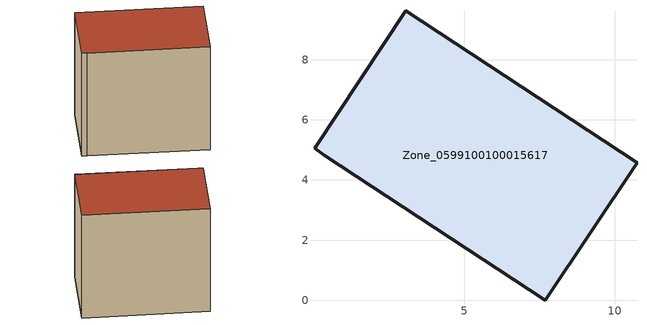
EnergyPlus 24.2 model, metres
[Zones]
Zone_0599100100015617
 floor ground (C_G): 0.01,5.06 3.04,9.63 10.73,4.58 7.69,0 0.33,4.82 z1.69
 wall outside (C_F): 7.69,0 10.73,4.58 3.04,9.63 0.01,5.06 0.33,4.82 7.69,0 z1.69:10.33
 roof outside (C_R): 3.04,9.63 0.01,5.06 0.33,4.82 7.69,0 10.73,4.58 z10.33
[BUILDING]
Pand.0599100100015617: North Axis=0; Terrain=City; Loads Convergence Tolerance Value=0.04; Temperature Convergence Tolerance Value=0.4; Solar Distribution=FullExterior; Maximum Number of Warmup Days=25; Minimum Number of Warmup Days=1
[Site:Location]
Rotterdam.The.Hague.AP_ZH_NLD Design_Conditions: Latitude=51.96; Longitude=4.45; Time Zone=1; Elevation=-4.5
[SITE:GROUNDTEMPERATURE:BUILDINGSURFACE]
18, 18, 18, 18, 18, 18, 18, 18, 18, 18, 18, 18
[MATERIAL] Thermal Absorptance=0.9; Solar Absorptance=0.7; Visible Absorptance=0.7
Name | Roughness | Thickness | Conductivity | Density | Specific Heat
G.TC.2015-2018 | MediumSmooth | 0.15 | 0.0428571 | 540 | 1210
F.TC.2015-2018 | Rough | 0.3 | 0.0666667 | 1920 | 840
R.TC.2015-2018 | MediumRough | 0.2 | 0.0333333 | 1500 | 1000
[CONSTRUCTION]
C_G: G.TC.2015-2018
C_F: F.TC.2015-2018
C_R: R.TC.2015-2018
[ZONE]
Zone_0599100100015617: Type=1; Multiplier=1; Ceiling Height=Autocalculate; Volume=Autocalculate; Floor Area=autocalculate; Part of Total Floor Area=Yes
[ZONEINFILTRATION:DESIGNFLOWRATE]
Infil_Zone_0599100100015617: Zone or ZoneList or Space or SpaceList=Zone_0599100100015617; Schedule=AlwaysOn; Design Flow Rate Calculation Method=Flow/Area; Flow Rate per Floor Area=0.0015; Constant Term Coefficient=1; Temperature Term Coefficient=0; Velocity Term Coefficient=0; Velocity Squared Term Coefficient=0
[HVACTEMPLATE:ZONE:IDEALLOADSAIRSYSTEM]
Zone_0599100100015617: Maximum Heating Supply Air Temperature=50; Minimum Cooling Supply Air Temperature=13; Maximum Heating Supply Air Humidity Ratio=0.0156; Minimum Cooling Supply Air Humidity Ratio=0.0077; Heating Limit=NoLimit; Cooling Limit=NoLimit; Dehumidification Control Type=ConstantSensibleHeatRatio; Cooling Sensible Heat Ratio=0.7; Dehumidification Setpoint=60; Humidification Control Type=None; Humidification Setpoint=30; Outdoor Air Method=None; Outdoor Air Flow Rate per Person=0.00944; Outdoor Air Flow Rate per Zone Floor Area=0; Outdoor Air Flow Rate per Zone=0; Demand Controlled Ventilation Type=None; Outdoor Air Economizer Type=NoEconomizer; Heat Recovery Type=None; Sensible Heat Recovery Effectiveness=0.7; Latent Heat Recovery Effectiveness=0.65
[ZONECONTROL:THERMOSTAT]
ThermostatControl_Zone_0599100100015617: Zone or ZoneList=Zone_0599100100015617; Control Type Schedule=DualSetpointControlType; Control 1=Thermostat_Zone_0599100100015617; Temperature Difference Between Cutout And Setpoint=0
[THERMOSTATSETPOINT:DUALSETPOINT]
Thermostat_Zone_0599100100015617: Heating Setpoint Temperature Schedule=HeatingSetpoint_Zone_0599100100015617; Cooling Setpoint Temperature Schedule=CoolingSetpoint_Zone_0599100100015617
[SCHEDULE:COMPACT]
HeatingSetpoint_Zone_0599100100015617: Through: 12/31, For: AllDays, Until: 24:00, 21
CoolingSetpoint_Zone_0599100100015617: Through: 12/31, For: AllDays, Until: 24:00, 24
DualSetpointControlType: Through: 12/31, For: AllDays, Until: 24:00, 4
AlwaysOn: Through: 12/31, For: AllDays, Until: 24:00, 1
